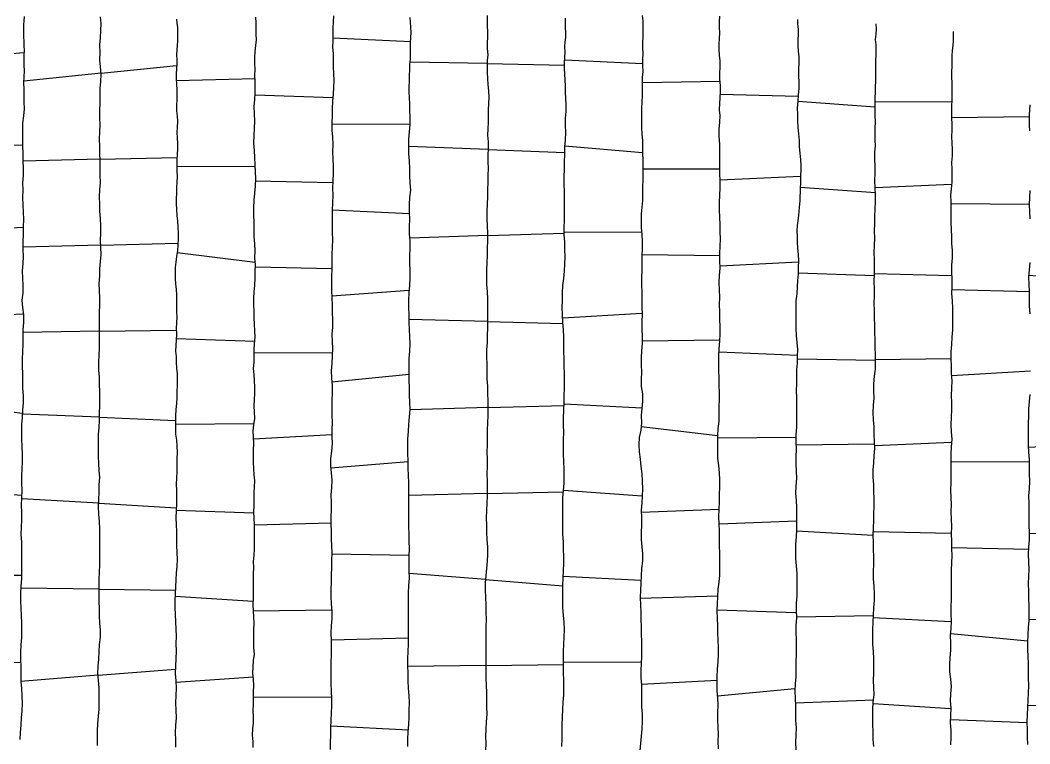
# Model space of a CAD drawing. Extents: x 703186 to 703989, y 1560402 to 1561368.
# Drawn here: x 703384 to 703442.6, y 1560888.9 to 1560930.9 of the extents above; entities that cross this region are included whole.
import ezdxf

# ---------------------------------------------------------------- set-up
doc = ezdxf.new("R2010")
doc.units = 0
doc.layers.add('10124_2002_REAL', color=30, linetype='Continuous')
doc.layers.add('AGROCAD PLL', color=7, linetype='Continuous')

msp = doc.modelspace()

# ---------------------------------------------------------------- linework, layer by layer
at = {"layer": '10124_2002_REAL'}
for points in [[(703384.2127, 1560931.1573), (703384.2019, 1560930.908), (703384.1923, 1560930.676), (703384.1822, 1560930.4442), (703384.1818, 1560930.2031), (703384.1889, 1560929.9596), (703384.2023, 1560929.718), (703384.2073, 1560929.4592), (703384.213, 1560929.1871), (703384.197, 1560928.9075), (703384.1946, 1560928.6201), (703384.2038, 1560928.3219), (703384.2172, 1560927.993), (703384.2069, 1560927.6559), (703384.192, 1560927.3066), (703384.2096, 1560926.9381), (703384.2024, 1560926.5728), (703384.199, 1560926.1863), (703384.2216, 1560925.7834), (703384.1779, 1560925.3751), (703384.1345, 1560924.95), (703384.1311, 1560924.511), (703384.1266, 1560924.0762), (703384.1329, 1560923.6362), (703384.1487, 1560923.2062), (703384.154, 1560922.7792), (703384.1558, 1560922.3344), (703384.155, 1560921.9105), (703384.1324, 1560921.4899), (703384.14, 1560921.0618), (703384.1349, 1560920.6405), (703384.1406, 1560920.2162), (703384.1595, 1560919.7899), (703384.1745, 1560919.3584), (703384.1733, 1560918.936), (703384.1676, 1560918.5098), (703384.1405, 1560918.0739), (703384.1541, 1560917.6492), (703384.1711, 1560917.2239), (703384.1534, 1560916.8014), (703384.1073, 1560916.3742), (703384.1202, 1560915.9494), (703384.138, 1560915.5359), (703384.1359, 1560915.0989), (703384.0928, 1560914.6748), (703384.1251, 1560914.2529), (703384.175, 1560913.8192), (703384.1805, 1560913.3785), (703384.1377, 1560912.9593), (703384.1452, 1560912.527), (703384.1515, 1560912.1008), (703384.1332, 1560911.6719), (703384.0972, 1560911.2565), (703384.1108, 1560910.8326), (703384.1303, 1560910.4105), (703384.1257, 1560909.9828), (703384.1223, 1560909.5587), (703384.1588, 1560909.1343), (703384.163, 1560908.7115), (703384.1315, 1560908.281), (703384.1056, 1560907.8634), (703384.0762, 1560907.4474), (703384.068, 1560907.0188), (703384.0707, 1560906.596), (703384.0838, 1560906.1718), (703384.107, 1560905.742), (703384.1054, 1560905.3062), (703384.0826, 1560904.8849), (703384.0727, 1560904.4738), (703384.0766, 1560904.0646), (703384.0789, 1560903.6321), (703384.0685, 1560903.201), (703384.056, 1560902.7783), (703384.0631, 1560902.3551), (703384.0614, 1560901.9209), (703384.0473, 1560901.4912), (703384.0291, 1560901.0708), (703384.0588, 1560900.6317), (703384.0577, 1560900.2081), (703384.0583, 1560899.7842), (703384.0696, 1560899.3588), (703384.0767, 1560898.9354), (703384.0641, 1560898.5088), (703384.0309, 1560898.0735), (703384.0139, 1560897.641), (703384.0178, 1560897.2193), (703384.0373, 1560896.7858), (703384.0386, 1560896.3584), (703384.0582, 1560895.9378), (703384.0703, 1560895.5156), (703384.0682, 1560895.0811), (703384.0299, 1560894.6519), (703384.0099, 1560894.2256), (703384.0066, 1560893.8014), (703384.0335, 1560893.3876), (703384.035, 1560892.9734), (703384.033, 1560892.5361), (703384.0651, 1560892.114), (703384.0812, 1560891.6937), (703384.1002, 1560891.2582), (703384.0799, 1560890.8264), (703384.0506, 1560890.4158), (703384.0313, 1560889.9918), (703383.9967, 1560889.5755), (703383.9684, 1560889.1565)], [(703388.4808, 1560888.8169), (703388.4866, 1560889.2342), (703388.4898, 1560889.6445), (703388.5067, 1560890.0856), (703388.5301, 1560890.5104), (703388.5779, 1560890.9256), (703388.5723, 1560891.3413), (703388.5681, 1560891.7561), (703388.5686, 1560892.1592), (703388.5374, 1560892.5823), (703388.5039, 1560893.0015), (703388.5207, 1560893.4183), (703388.5525, 1560893.8285), (703388.5748, 1560894.2587), (703388.6046, 1560894.6816), (703388.6467, 1560895.0986), (703388.657, 1560895.5028), (703388.616, 1560895.9208), (703388.5976, 1560896.3504), (703388.5923, 1560896.7678), (703388.5813, 1560897.1827), (703388.5677, 1560897.6122), (703388.5733, 1560898.0353), (703388.5762, 1560898.452), (703388.59, 1560898.8829), (703388.6157, 1560899.3038), (703388.6101, 1560899.715), (703388.6117, 1560900.1362), (703388.6207, 1560900.5593), (703388.6127, 1560900.9812), (703388.6199, 1560901.4064), (703388.5945, 1560901.8322), (703388.5627, 1560902.2502), (703388.5408, 1560902.6805), (703388.5651, 1560903.1032), (703388.5768, 1560903.5347), (703388.5747, 1560903.9467), (703388.6076, 1560904.3692), (703388.5863, 1560904.7774), (703388.5556, 1560905.1922), (703388.5371, 1560905.6159), (703388.5302, 1560906.0379), (703388.5415, 1560906.452), (703388.544, 1560906.87), (703388.5702, 1560907.2753), (703388.5872, 1560907.7001), (703388.6041, 1560908.1121), (703388.6247, 1560908.5319), (703388.6169, 1560908.9506), (703388.6125, 1560909.3686), (703388.6052, 1560909.7859), (703388.5895, 1560910.2019), (703388.5644, 1560910.6211), (703388.5601, 1560911.0579), (703388.5865, 1560911.4743), (703388.6004, 1560911.8905), (703388.5999, 1560912.3093), (703388.6007, 1560912.723), (703388.5945, 1560913.1336), (703388.5868, 1560913.5594), (703388.6043, 1560913.9825), (703388.6216, 1560914.396), (703388.6201, 1560914.8132), (703388.5907, 1560915.2354), (703388.5771, 1560915.6476), (703388.615, 1560916.0827), (703388.6242, 1560916.5042), (703388.6479, 1560916.9194), (703388.6876, 1560917.3338), (703388.6741, 1560917.7431), (703388.6636, 1560918.1528), (703388.6716, 1560918.5847), (703388.6792, 1560918.9995), (703388.6582, 1560919.427), (703388.6172, 1560919.8411), (703388.6069, 1560920.2605), (703388.5939, 1560920.6819), (703388.6109, 1560921.0997), (703388.6471, 1560921.5105), (703388.6329, 1560921.9418), (703388.6275, 1560922.3632), (703388.6323, 1560922.7868), (703388.6226, 1560923.2053), (703388.6082, 1560923.6125), (703388.5982, 1560924.0333), (703388.6142, 1560924.4647), (703388.6425, 1560924.8606), (703388.6191, 1560925.2809), (703388.608, 1560925.7102), (703388.6405, 1560926.1237), (703388.6289, 1560926.5388), (703388.6438, 1560926.9685), (703388.6699, 1560927.3883), (703388.7027, 1560927.7988), (703388.6594, 1560928.2222), (703388.6134, 1560928.6427), (703388.6274, 1560929.0765), (703388.6251, 1560929.5009), (703388.6524, 1560929.9187), (703388.6717, 1560930.3353), (703388.6911, 1560930.7468), (703388.6563, 1560931.1413)], [(703393.0611, 1560930.9968), (703393.0788, 1560930.7606), (703393.1195, 1560930.5139), (703393.1349, 1560930.2491), (703393.1322, 1560929.9924), (703393.1307, 1560929.7355), (703393.1074, 1560929.4789), (703393.0873, 1560929.2107), (703393.0747, 1560928.9342), (703393.0806, 1560928.6655), (703393.0806, 1560928.3976), (703393.0591, 1560928.1147), (703393.0559, 1560927.829), (703393.0522, 1560927.5283), (703393.0596, 1560927.2194), (703393.0824, 1560926.9147), (703393.0961, 1560926.6217), (703393.0807, 1560926.3093), (703393.0697, 1560925.9996), (703393.0744, 1560925.684), (703393.1037, 1560925.3677), (703393.1233, 1560925.0522), (703393.1055, 1560924.73), (703393.0861, 1560924.4182), (703393.1031, 1560924.1029), (703393.126, 1560923.7824), (703393.1197, 1560923.4622), (703393.0994, 1560923.1465), (703393.0922, 1560922.8304), (703393.0842, 1560922.5132), (703393.086, 1560922.1887), (703393.098, 1560921.8631), (703393.0898, 1560921.5414), (703393.0699, 1560921.2208), (703393.0632, 1560920.8993), (703393.0569, 1560920.5796), (703393.0544, 1560920.2717), (703393.0611, 1560919.9423), (703393.0821, 1560919.603), (703393.1204, 1560919.267), (703393.1357, 1560918.9276), (703393.1597, 1560918.5786), (703393.1599, 1560918.238), (703393.1419, 1560917.8916), (703393.1167, 1560917.5474), (703393.0747, 1560917.21), (703393.0219, 1560916.885), (703392.9989, 1560916.57), (703392.9965, 1560916.2564), (703392.9994, 1560915.9456), (703393.0054, 1560915.6293), (703393.0409, 1560915.3049), (703393.0655, 1560914.9787), (703393.0649, 1560914.6463), (703393.0725, 1560914.3184), (703393.0683, 1560914.0013), (703393.0794, 1560913.6869), (703393.0619, 1560913.3623), (703393.0532, 1560913.0395), (703393.0605, 1560912.7127), (703393.0489, 1560912.3807), (703393.0252, 1560912.0523), (703393.0171, 1560911.7236), (703393.0385, 1560911.3998), (703393.053, 1560911.0712), (703393.069, 1560910.7375), (703393.0987, 1560910.4054), (703393.1001, 1560910.0634), (703393.1012, 1560909.7211), (703393.0945, 1560909.3765), (703393.09, 1560909.0196), (703393.0649, 1560908.6752), (703393.0289, 1560908.3228), (703393.0002, 1560907.9671), (703393.0044, 1560907.6089), (703393.0078, 1560907.2527), (703393.0158, 1560906.9003), (703393.0637, 1560906.5455), (703393.0912, 1560906.1932), (703393.1039, 1560905.8298), (703393.0945, 1560905.4658), (703393.0931, 1560905.1008), (703393.0906, 1560904.7243), (703393.0579, 1560904.347), (703393.0502, 1560903.9849), (703393.0662, 1560903.6188), (703393.0664, 1560903.2368), (703393.0612, 1560902.845), (703393.0475, 1560902.4344), (703393.0309, 1560902.0392), (703393.0559, 1560901.6345), (703393.0686, 1560901.2397), (703393.0588, 1560900.8356), (703393.0667, 1560900.4377), (703393.0956, 1560900.0277), (703393.0995, 1560899.6211), (703393.0834, 1560899.2194), (703393.0473, 1560898.8282), (703393.0289, 1560898.433), (703393.0015, 1560898.0286), (703392.9978, 1560897.6248), (703392.9721, 1560897.2208), (703392.9631, 1560896.8195), (703392.9941, 1560896.4134), (703393.0056, 1560895.9989), (703393.0212, 1560895.5784), (703393.044, 1560895.1696), (703393.0309, 1560894.7288), (703393.0389, 1560894.2873), (703393.032, 1560893.8615), (703393.0126, 1560893.4275), (703392.9975, 1560892.9997), (703393.0272, 1560892.5751), (703393.0574, 1560892.1452), (703393.0302, 1560891.7077), (703393.0152, 1560891.2818), (703393.0358, 1560890.8571), (703393.0402, 1560890.4217), (703393.0133, 1560889.9989), (703392.9984, 1560889.5745), (703393.0134, 1560889.1354), (703393.0006, 1560888.7112)], [(703397.5141, 1560888.695), (703397.5134, 1560889.0512), (703397.4894, 1560889.4054), (703397.5026, 1560889.7721), (703397.5299, 1560890.1342), (703397.5414, 1560890.4851), (703397.5282, 1560890.8496), (703397.5309, 1560891.2024), (703397.533, 1560891.5636), (703397.5358, 1560891.9232), (703397.559, 1560892.2883), (703397.547, 1560892.6558), (703397.5061, 1560893.0183), (703397.526, 1560893.3839), (703397.546, 1560893.7505), (703397.5871, 1560894.1167), (703397.5666, 1560894.4758), (703397.5598, 1560894.8269), (703397.5503, 1560895.1863), (703397.56, 1560895.5509), (703397.568, 1560895.9101), (703397.5537, 1560896.2736), (703397.5312, 1560896.6335), (703397.5262, 1560896.9959), (703397.5294, 1560897.3593), (703397.5296, 1560897.7257), (703397.5342, 1560898.0784), (703397.5405, 1560898.4281), (703397.5314, 1560898.7834), (703397.552, 1560899.1448), (703397.5462, 1560899.5028), (703397.5851, 1560899.8622), (703397.605, 1560900.2154), (703397.5945, 1560900.5774), (703397.5973, 1560900.946), (703397.6045, 1560901.2984), (703397.5952, 1560901.6547), (703397.5742, 1560902.0162), (703397.5653, 1560902.3813), (703397.5683, 1560902.7463), (703397.5706, 1560903.0996), (703397.5794, 1560903.4648), (703397.6029, 1560903.8365), (703397.6072, 1560904.1898), (703397.574, 1560904.5306), (703397.5536, 1560904.8905), (703397.5441, 1560905.2599), (703397.5415, 1560905.6208), (703397.5396, 1560905.993), (703397.5549, 1560906.3506), (703397.5344, 1560906.7167), (703397.5225, 1560907.0806), (703397.5571, 1560907.4396), (703397.6065, 1560907.8044), (703397.5956, 1560908.1656), (703397.585, 1560908.5356), (703397.5965, 1560908.9046), (703397.6248, 1560909.2642), (703397.6066, 1560909.6247), (703397.5972, 1560909.9932), (703397.5693, 1560910.3519), (703397.5406, 1560910.7121), (703397.5707, 1560911.0748), (703397.5797, 1560911.4307), (703397.578, 1560911.8008), (703397.6042, 1560912.1676), (703397.6282, 1560912.5306), (703397.612, 1560912.901), (703397.5967, 1560913.2765), (703397.5763, 1560913.6482), (703397.5791, 1560914.0194), (703397.5585, 1560914.4067), (703397.5571, 1560914.7874), (703397.5829, 1560915.1647), (703397.6222, 1560915.5502), (703397.6433, 1560915.9428), (703397.6429, 1560916.3273), (703397.6514, 1560916.7332), (703397.6246, 1560917.1379), (703397.6336, 1560917.5363), (703397.6097, 1560917.9538), (703397.5762, 1560918.3694), (703397.5727, 1560918.7876), (703397.5718, 1560919.2025), (703397.5603, 1560919.6147), (703397.5666, 1560920.0427), (703397.5848, 1560920.4768), (703397.6169, 1560920.8887), (703397.6555, 1560921.3062), (703397.6641, 1560921.7162), (703397.6604, 1560922.1261), (703397.6332, 1560922.5463), (703397.6144, 1560922.9727), (703397.5977, 1560923.3727), (703397.5531, 1560923.8036), (703397.5735, 1560924.2416), (703397.6, 1560924.6639), (703397.6215, 1560925.0827), (703397.6049, 1560925.5064), (703397.5783, 1560925.9238), (703397.6238, 1560926.3261), (703397.636, 1560926.7179), (703397.6371, 1560927.0715), (703397.6298, 1560927.403), (703397.6237, 1560927.7377), (703397.6254, 1560928.074), (703397.6071, 1560928.4232), (703397.615, 1560928.7718), (703397.6345, 1560929.1257), (703397.6711, 1560929.4635), (703397.7086, 1560929.7941), (703397.687, 1560930.1249), (703397.6875, 1560930.4551), (703397.6851, 1560930.7952), (703397.6792, 1560931.1244)], [(703402.1835, 1560931.196), (703402.161, 1560930.8496), (703402.1518, 1560930.4952), (703402.1514, 1560930.1233), (703402.1351, 1560929.7568), (703402.1241, 1560929.3824), (703402.1569, 1560929.006), (703402.1663, 1560928.6199), (703402.1669, 1560928.2247), (703402.1825, 1560927.8356), (703402.1976, 1560927.4413), (703402.1927, 1560927.0536), (703402.173, 1560926.6489), (703402.1243, 1560926.2327), (703402.1088, 1560925.8082), (703402.1038, 1560925.387), (703402.0888, 1560924.9727), (703402.0877, 1560924.5494), (703402.1307, 1560924.1425), (703402.1381, 1560923.7182), (703402.1348, 1560923.2877), (703402.1515, 1560922.8681), (703402.167, 1560922.4537), (703402.1566, 1560922.0164), (703402.1368, 1560921.602), (703402.1286, 1560921.1791), (703402.1414, 1560920.7617), (703402.1204, 1560920.329), (703402.1012, 1560919.8972), (703402.0987, 1560919.4753), (703402.1045, 1560919.0441), (703402.1123, 1560918.6104), (703402.1231, 1560918.1862), (703402.1127, 1560917.7519), (703402.0905, 1560917.3317), (703402.0781, 1560916.9028), (703402.0781, 1560916.4968), (703402.0736, 1560916.0715), (703402.0594, 1560915.6449), (703402.0584, 1560915.2362), (703402.09, 1560914.8045), (703402.1065, 1560914.3782), (703402.1129, 1560913.9528), (703402.1223, 1560913.5307), (703402.1269, 1560913.108), (703402.0952, 1560912.6951), (703402.1018, 1560912.282), (703402.1158, 1560911.8614), (703402.1103, 1560911.4361), (703402.0894, 1560910.9971), (703402.048, 1560910.5649), (703402.0622, 1560910.1456), (703402.104, 1560909.7226), (703402.1118, 1560909.3004), (703402.0908, 1560908.8695), (703402.0847, 1560908.4381), (703402.0903, 1560908.0076), (703402.0983, 1560907.5811), (703402.0877, 1560907.1745), (703402.092, 1560906.7572), (703402.1023, 1560906.3436), (703402.0664, 1560905.9145), (703402.0173, 1560905.4834), (703402.0178, 1560905.0569), (703402.0526, 1560904.6414), (703402.0881, 1560904.2208), (703402.0631, 1560903.8015), (703402.0377, 1560903.3688), (703402.0514, 1560902.9474), (703402.0472, 1560902.5162), (703402.022, 1560902.0876), (703402.0239, 1560901.6775), (703402.0439, 1560901.2573), (703402.0514, 1560900.8228), (703402.0632, 1560900.4022), (703402.0826, 1560899.9867), (703402.0763, 1560899.5626), (703402.0581, 1560899.1371), (703402.0511, 1560898.7177), (703402.0459, 1560898.2939), (703402.0354, 1560897.8779), (703402.0302, 1560897.459), (703402.0531, 1560897.0427), (703402.0781, 1560896.6144), (703402.0774, 1560896.1863), (703402.0499, 1560895.757), (703402.0348, 1560895.3394), (703402.0459, 1560894.9223), (703402.0489, 1560894.4938), (703402.0447, 1560894.0804), (703402.0283, 1560893.6556), (703402.0305, 1560893.2293), (703402.0324, 1560892.802), (703402.0289, 1560892.3882), (703402.0478, 1560891.968), (703402.0642, 1560891.5293), (703402.0649, 1560891.1104), (703402.0395, 1560890.6918), (703402.0362, 1560890.2639), (703402.015, 1560889.8512), (703402.0056, 1560889.434), (703401.9804, 1560888.9956), (703401.9968, 1560888.5791)], [(703406.5024, 1560888.7598), (703406.5043, 1560889.184), (703406.5214, 1560889.6041), (703406.555, 1560890.029), (703406.5762, 1560890.4539), (703406.5838, 1560890.8645), (703406.5901, 1560891.295), (703406.5764, 1560891.725), (703406.5434, 1560892.1441), (703406.5145, 1560892.577), (703406.5124, 1560893.0056), (703406.4967, 1560893.4346), (703406.5084, 1560893.8483), (703406.5163, 1560894.2741), (703406.5298, 1560894.6993), (703406.5299, 1560895.1363), (703406.5374, 1560895.5524), (703406.5305, 1560895.9782), (703406.5333, 1560896.3998), (703406.5343, 1560896.8261), (703406.543, 1560897.257), (703406.5454, 1560897.6818), (703406.5645, 1560898.1045), (703406.5914, 1560898.5356), (703406.5768, 1560898.963), (703406.5817, 1560899.389), (703406.5771, 1560899.819), (703406.5902, 1560900.2433), (703406.5837, 1560900.6744), (703406.5744, 1560901.0936), (703406.5635, 1560901.5183), (703406.5617, 1560901.9479), (703406.5621, 1560902.3768), (703406.5553, 1560902.7996), (703406.5482, 1560903.2194), (703406.556, 1560903.6552), (703406.559, 1560904.0721), (703406.5433, 1560904.4986), (703406.5265, 1560904.9227), (703406.5207, 1560905.3465), (703406.493, 1560905.7708), (703406.4909, 1560906.199), (703406.5069, 1560906.6277), (703406.5286, 1560907.0438), (703406.5608, 1560907.4682), (703406.6022, 1560907.8967), (703406.6374, 1560908.3247), (703406.6199, 1560908.7452), (703406.5997, 1560909.1694), (703406.5886, 1560909.5966), (703406.5768, 1560910.0105), (703406.5705, 1560910.4414), (703406.5732, 1560910.8602), (703406.5814, 1560911.2884), (703406.6131, 1560911.7151), (703406.6268, 1560912.1349), (703406.6231, 1560912.5537), (703406.6006, 1560912.9689), (703406.5809, 1560913.403), (703406.5734, 1560913.8296), (703406.5559, 1560914.2478), (703406.5528, 1560914.6795), (703406.5727, 1560915.1112), (703406.6122, 1560915.538), (703406.6433, 1560915.9741), (703406.6286, 1560916.3986), (703406.6062, 1560916.8384), (703406.6162, 1560917.2561), (703406.6429, 1560917.6796), (703406.6325, 1560918.1005), (703406.5985, 1560918.5339), (703406.5874, 1560918.9646), (703406.6115, 1560919.3895), (703406.5994, 1560919.8048), (703406.5956, 1560920.2355), (703406.6141, 1560920.6482), (703406.678, 1560921.0743), (703406.6427, 1560921.4898), (703406.6244, 1560921.9066), (703406.6188, 1560922.3288), (703406.5959, 1560922.7558), (703406.5666, 1560923.1731), (703406.557, 1560923.603), (703406.5601, 1560924.0307), (703406.5914, 1560924.4504), (703406.6362, 1560924.879), (703406.64, 1560925.2922), (703406.6093, 1560925.6996), (703406.6211, 1560926.0848), (703406.592, 1560926.4343), (703406.5846, 1560926.7738), (703406.5798, 1560927.0911), (703406.5933, 1560927.4056), (703406.602, 1560927.7371), (703406.6139, 1560928.0602), (703406.6191, 1560928.3729), (703406.6516, 1560928.6838), (703406.6588, 1560928.9974), (703406.6557, 1560929.3038), (703406.6627, 1560929.6173), (703406.6764, 1560929.9254), (703406.6847, 1560930.2325), (703406.6685, 1560930.5294), (703406.6555, 1560930.8181), (703406.626, 1560931.1013)], [(703411.1099, 1560931.2151), (703411.1052, 1560930.8975), (703411.1109, 1560930.6017), (703411.1259, 1560930.2833), (703411.1172, 1560929.9495), (703411.1092, 1560929.6259), (703411.1094, 1560929.2873), (703411.1394, 1560928.9368), (703411.1127, 1560928.5946), (703411.1059, 1560928.2574), (703411.1041, 1560927.91), (703411.1225, 1560927.5553), (703411.153, 1560927.1995), (703411.1894, 1560926.8275), (703411.1992, 1560926.473), (703411.1911, 1560926.1099), (703411.1692, 1560925.7416), (703411.1661, 1560925.3863), (703411.1592, 1560925.0125), (703411.1451, 1560924.6347), (703411.134, 1560924.2589), (703411.1596, 1560923.8749), (703411.1626, 1560923.4916), (703411.1476, 1560923.1047), (703411.1452, 1560922.7137), (703411.1581, 1560922.329), (703411.1427, 1560921.9301), (703411.1366, 1560921.5219), (703411.1328, 1560921.1145), (703411.1308, 1560920.6929), (703411.1147, 1560920.2626), (703411.0894, 1560919.8431), (703411.0956, 1560919.41), (703411.1102, 1560918.9876), (703411.1177, 1560918.5596), (703411.1317, 1560918.1255), (703411.1149, 1560917.6992), (703411.1063, 1560917.2766), (703411.087, 1560916.8543), (703411.0649, 1560916.4306), (703411.069, 1560916.0121), (703411.0612, 1560915.595), (703411.1011, 1560915.1692), (703411.1262, 1560914.7488), (703411.1317, 1560914.3309), (703411.1314, 1560913.9005), (703411.1308, 1560913.4784), (703411.1204, 1560913.0588), (703411.0964, 1560912.6465), (703411.0969, 1560912.226), (703411.0667, 1560911.7937), (703411.069, 1560911.3795), (703411.082, 1560910.9572), (703411.0827, 1560910.5252), (703411.0894, 1560910.1043), (703411.1306, 1560909.6835), (703411.1346, 1560909.259), (703411.1402, 1560908.8316), (703411.1519, 1560908.4015), (703411.1433, 1560907.981), (703411.1227, 1560907.5529), (703411.105, 1560907.1345), (703411.1155, 1560906.7095), (703411.106, 1560906.2825), (703411.0904, 1560905.85), (703411.0996, 1560905.4344), (703411.1095, 1560905.0088), (703411.0938, 1560904.5886), (703411.0989, 1560904.1687), (703411.0966, 1560903.7493), (703411.1069, 1560903.3157), (703411.092, 1560902.8819), (703411.0605, 1560902.4544), (703411.0504, 1560902.0426), (703411.0606, 1560901.6126), (703411.0661, 1560901.194), (703411.0942, 1560900.7764), (703411.1267, 1560900.3455), (703411.1288, 1560899.919), (703411.102, 1560899.5117), (703411.0761, 1560899.0934), (703411.0215, 1560898.6706), (703410.9889, 1560898.2581), (703410.9961, 1560897.8393), (703411.0113, 1560897.413), (703411.019, 1560896.9888), (703411.0259, 1560896.5549), (703411.0441, 1560896.1333), (703411.0371, 1560895.702), (703411.0295, 1560895.2678), (703411.038, 1560894.8411), (703411.0267, 1560894.4223), (703411.0319, 1560893.9982), (703411.0245, 1560893.5751), (703411.0299, 1560893.1516), (703411.0321, 1560892.731), (703411.0573, 1560892.3018), (703411.0733, 1560891.8867), (703411.0643, 1560891.4623), (703411.072, 1560891.0445), (703411.0777, 1560890.6237), (703411.0518, 1560890.1939), (703411.0278, 1560889.7645), (703411.015, 1560889.346), (703411.0253, 1560888.9227), (703411.0158, 1560888.4954)], [(703415.446, 1560888.7512), (703415.4571, 1560889.1824), (703415.4637, 1560889.6145), (703415.4634, 1560890.0413), (703415.4834, 1560890.4749), (703415.503, 1560890.9024), (703415.5268, 1560891.3336), (703415.5506, 1560891.7646), (703415.5642, 1560892.1808), (703415.549, 1560892.6097), (703415.5298, 1560893.0309), (703415.5388, 1560893.4441), (703415.5371, 1560893.8659), (703415.5326, 1560894.2776), (703415.5653, 1560894.7071), (703415.5817, 1560895.1202), (703415.5901, 1560895.5483), (703415.5739, 1560895.9698), (703415.5431, 1560896.3886), (703415.5033, 1560896.8176), (703415.5052, 1560897.2461), (703415.5062, 1560897.6801), (703415.5074, 1560898.106), (703415.5215, 1560898.5362), (703415.5445, 1560898.9623), (703415.5564, 1560899.3777), (703415.5508, 1560899.7942), (703415.5413, 1560900.223), (703415.5409, 1560900.6479), (703415.5076, 1560901.0835), (703415.492, 1560901.5002), (703415.4932, 1560901.9295), (703415.5021, 1560902.3575), (703415.5081, 1560902.7732), (703415.5041, 1560903.2041), (703415.5399, 1560903.6288), (703415.5705, 1560904.0453), (703415.5748, 1560904.4612), (703415.5732, 1560904.8822), (703415.564, 1560905.3063), (703415.5357, 1560905.7269), (703415.5319, 1560906.1572), (703415.5443, 1560906.587), (703415.5498, 1560907.002), (703415.5437, 1560907.425), (703415.5381, 1560907.8509), (703415.5567, 1560908.286), (703415.5784, 1560908.7174), (703415.5849, 1560909.1319), (703415.5895, 1560909.5651), (703415.5969, 1560909.9879), (703415.5874, 1560910.4146), (703415.5815, 1560910.8441), (703415.5727, 1560911.2708), (703415.5641, 1560911.6994), (703415.5529, 1560912.1229), (703415.5559, 1560912.5436), (703415.5426, 1560912.9621), (703415.507, 1560913.3878), (703415.4818, 1560913.8167), (703415.4678, 1560914.2463), (703415.4729, 1560914.6682), (703415.4775, 1560915.1004), (703415.5007, 1560915.5208), (703415.557, 1560915.9358), (703415.5896, 1560916.3621), (703415.6132, 1560916.779), (703415.6268, 1560917.1956), (703415.6246, 1560917.6199), (703415.609, 1560918.0459), (703415.5764, 1560918.4667), (703415.5754, 1560918.895), (703415.5964, 1560919.3153), (703415.6009, 1560919.7344), (703415.5932, 1560920.1543), (703415.5893, 1560920.5599), (703415.5913, 1560920.987), (703415.5812, 1560921.4246), (703415.5699, 1560921.8406), (703415.5949, 1560922.2787), (703415.604, 1560922.7049), (703415.6069, 1560923.1321), (703415.6149, 1560923.5747), (703415.6504, 1560923.9917), (703415.668, 1560924.4229), (703415.6575, 1560924.8458), (703415.6569, 1560925.251), (703415.6905, 1560925.6448), (703415.6897, 1560926.0239), (703415.6677, 1560926.3966), (703415.6525, 1560926.7544), (703415.6508, 1560927.1047), (703415.6389, 1560927.4726), (703415.6157, 1560927.8119), (703415.605, 1560928.1424), (703415.6044, 1560928.4743), (703415.6187, 1560928.7847), (703415.6359, 1560929.0913), (703415.6211, 1560929.3918), (703415.6438, 1560929.669), (703415.679, 1560929.9402), (703415.6722, 1560930.2189), (703415.6524, 1560930.5069), (703415.649, 1560930.7806), (703415.6479, 1560931.0502)], [(703420.1109, 1560931.2133), (703420.1368, 1560930.9016), (703420.1354, 1560930.5883), (703420.1489, 1560930.2683), (703420.1396, 1560929.9522), (703420.1337, 1560929.6589), (703420.1337, 1560929.3389), (703420.1414, 1560928.9988), (703420.1333, 1560928.658), (703420.1331, 1560928.3044), (703420.1361, 1560927.9592), (703420.1, 1560927.616), (703420.1073, 1560927.2668), (703420.109, 1560926.9037), (703420.0999, 1560926.5467), (703420.0958, 1560926.1882), (703420.0762, 1560925.8117), (703420.0769, 1560925.45), (703420.0675, 1560925.0847), (703420.0732, 1560924.7081), (703420.0963, 1560924.3269), (703420.1239, 1560923.9468), (703420.1208, 1560923.5643), (703420.1281, 1560923.1918), (703420.1382, 1560922.8198), (703420.1384, 1560922.4223), (703420.1379, 1560922.0268), (703420.1416, 1560921.6406), (703420.1314, 1560921.2549), (703420.1204, 1560920.8706), (703420.1226, 1560920.4656), (703420.0896, 1560920.0755), (703420.0431, 1560919.689), (703420.0432, 1560919.2924), (703420.0563, 1560918.8934), (703420.0947, 1560918.4948), (703420.1113, 1560918.0969), (703420.0967, 1560917.6826), (703420.0919, 1560917.2616), (703420.081, 1560916.8434), (703420.0799, 1560916.4026), (703420.0613, 1560915.9901), (703420.0676, 1560915.5725), (703420.0786, 1560915.143), (703420.0775, 1560914.711), (703420.0809, 1560914.2802), (703420.0974, 1560913.8558), (703420.0824, 1560913.4329), (703420.0827, 1560913.0022), (703420.1051, 1560912.5903), (703420.1093, 1560912.1675), (703420.0769, 1560911.7334), (703420.0436, 1560911.3237), (703420.0525, 1560910.9145), (703420.0587, 1560910.495), (703420.0455, 1560910.0875), (703420.0568, 1560909.6724), (703420.1219, 1560909.2454), (703420.1319, 1560908.8196), (703420.0797, 1560908.395), (703420.0532, 1560907.9818), (703420.0746, 1560907.559), (703420.0239, 1560907.1311), (703419.934, 1560906.7033), (703419.9213, 1560906.2938), (703419.9401, 1560905.8778), (703419.9966, 1560905.4469), (703420.0358, 1560905.0141), (703420.0922, 1560904.5847), (703420.1153, 1560904.16), (703420.133, 1560903.7294), (703420.1099, 1560903.3038), (703420.0806, 1560902.9015), (703420.0479, 1560902.4742), (703420.0635, 1560902.0515), (703420.0617, 1560901.6235), (703420.0486, 1560901.1903), (703420.0494, 1560900.7685), (703420.0774, 1560900.3602), (703420.1258, 1560899.9391), (703420.1194, 1560899.5164), (703420.0714, 1560899.0971), (703420.0469, 1560898.6755), (703420.0202, 1560898.2475), (703420.0014, 1560897.829), (703419.9964, 1560897.4025), (703420.0082, 1560896.9831), (703420.021, 1560896.5603), (703420.0257, 1560896.1349), (703420.0512, 1560895.7019), (703420.0443, 1560895.2772), (703420.065, 1560894.8445), (703420.072, 1560894.4222), (703420.0678, 1560894.004), (703420.0396, 1560893.5818), (703420.0291, 1560893.1649), (703420.0355, 1560892.7373), (703420.0583, 1560892.3187), (703420.0674, 1560891.8954), (703420.0594, 1560891.477), (703420.0682, 1560891.0517), (703420.1099, 1560890.6283), (703420.1105, 1560890.2026), (703420.0819, 1560889.782), (703420.051, 1560889.3641), (703420.0096, 1560888.9479), (703419.9783, 1560888.5285)], [(703424.5356, 1560888.6099), (703424.5229, 1560889.0395), (703424.5318, 1560889.4645), (703424.5239, 1560889.8802), (703424.5029, 1560890.3048), (703424.5049, 1560890.7384), (703424.5185, 1560891.1459), (703424.5024, 1560891.5599), (703424.4604, 1560891.9941), (703424.4539, 1560892.4084), (703424.4673, 1560892.8297), (703424.4884, 1560893.2538), (703424.5183, 1560893.6717), (703424.5433, 1560894.087), (703424.545, 1560894.5129), (703424.5282, 1560894.9309), (703424.5082, 1560895.362), (703424.4947, 1560895.7703), (703424.4829, 1560896.2016), (703424.4674, 1560896.6252), (703424.4814, 1560897.0474), (703424.4921, 1560897.4704), (703424.5252, 1560897.8913), (703424.5749, 1560898.2917), (703424.609, 1560898.7098), (703424.6246, 1560899.1238), (703424.6121, 1560899.544), (703424.6076, 1560899.9832), (703424.6016, 1560900.4175), (703424.5985, 1560900.8432), (703424.5869, 1560901.263), (703424.5704, 1560901.6863), (703424.5591, 1560902.1102), (703424.5707, 1560902.5366), (703424.59, 1560902.9645), (703424.5915, 1560903.3909), (703424.6064, 1560903.823), (703424.6206, 1560904.2425), (703424.5885, 1560904.6585), (703424.5536, 1560905.0799), (703424.5089, 1560905.5056), (703424.5043, 1560905.9363), (703424.5085, 1560906.3608), (703424.5045, 1560906.7893), (703424.5221, 1560907.2249), (703424.5704, 1560907.6362), (703424.5825, 1560908.062), (703424.5822, 1560908.489), (703424.597, 1560908.9097), (703424.5969, 1560909.3161), (703424.5856, 1560909.7446), (703424.5716, 1560910.1713), (703424.5535, 1560910.5901), (703424.5665, 1560911.0126), (703424.5614, 1560911.4363), (703424.5786, 1560911.8573), (703424.6182, 1560912.2906), (703424.6282, 1560912.7189), (703424.6256, 1560913.1341), (703424.6222, 1560913.5651), (703424.6096, 1560913.9964), (703424.6038, 1560914.4272), (703424.6063, 1560914.8556), (703424.6023, 1560915.2821), (703424.5711, 1560915.6958), (703424.5974, 1560916.1184), (703424.6326, 1560916.5274), (703424.6103, 1560916.9567), (703424.6228, 1560917.3944), (703424.6432, 1560917.8109), (703424.6489, 1560918.2338), (703424.64, 1560918.644), (703424.6273, 1560919.0597), (703424.6095, 1560919.492), (703424.5945, 1560919.9128), (703424.6028, 1560920.3407), (703424.6101, 1560920.783), (703424.6379, 1560921.1907), (703424.6379, 1560921.5996), (703424.6184, 1560922.0267), (703424.614, 1560922.4637), (703424.6204, 1560922.889), (703424.6156, 1560923.3035), (703424.6101, 1560923.7485), (703424.5789, 1560924.1811), (703424.579, 1560924.6011), (703424.6238, 1560925.0078), (703424.6387, 1560925.4042), (703424.593, 1560925.7335), (703424.6153, 1560926.1003), (703424.6376, 1560926.4396), (703424.647, 1560926.7916), (703424.6542, 1560927.1553), (703424.6225, 1560927.5066), (703424.6185, 1560927.8608), (703424.6346, 1560928.2148), (703424.6342, 1560928.5705), (703424.5935, 1560928.9065), (703424.5748, 1560929.2464), (703424.5703, 1560929.566), (703424.5959, 1560929.8744), (703424.618, 1560930.2002), (703424.6015, 1560930.5176), (703424.5999, 1560930.8482), (703424.6151, 1560931.1805)], [(703429.1332, 1560930.9747), (703429.1311, 1560930.7085), (703429.1598, 1560930.4274), (703429.1647, 1560930.126), (703429.1483, 1560929.8071), (703429.1503, 1560929.478), (703429.1613, 1560929.143), (703429.1997, 1560928.804), (703429.2047, 1560928.4578), (703429.1801, 1560928.0858), (703429.1843, 1560927.7086), (703429.1964, 1560927.3396), (703429.1935, 1560926.972), (703429.1723, 1560926.5979), (703429.145, 1560926.2218), (703429.1036, 1560925.8404), (703429.1245, 1560925.4693), (703429.1267, 1560925.0928), (703429.1392, 1560924.7101), (703429.1808, 1560924.3392), (703429.2146, 1560923.9599), (703429.2265, 1560923.5811), (703429.2646, 1560923.2082), (703429.2903, 1560922.8339), (703429.3195, 1560922.4971), (703429.3182, 1560922.2137), (703429.3076, 1560921.9584), (703429.2995, 1560921.7187), (703429.2975, 1560921.514), (703429.294, 1560921.3804), (703429.2857, 1560921.2876), (703429.2807, 1560921.2198), (703429.2878, 1560921.1395), (703429.289, 1560921.0148), (703429.2813, 1560920.8841), (703429.2669, 1560920.7592), (703429.2626, 1560920.6173), (703429.2514, 1560920.4524), (703429.2384, 1560920.2604), (703429.2228, 1560920.0597), (703429.2054, 1560919.8342), (703429.183, 1560919.5876), (703429.1424, 1560919.3081), (703429.1052, 1560919.0197), (703429.0895, 1560918.7111), (703429.1092, 1560918.3833), (703429.1098, 1560918.0458), (703429.1306, 1560917.697), (703429.1647, 1560917.3294), (703429.1791, 1560916.9571), (703429.1728, 1560916.5868), (703429.1602, 1560916.204), (703429.1291, 1560915.8271), (703429.1127, 1560915.4454), (703429.0895, 1560915.0457), (703429.0345, 1560914.6462), (703429.0284, 1560914.249), (703429.0289, 1560913.8467), (703429.0312, 1560913.4429), (703429.0284, 1560913.043), (703429.0545, 1560912.6272), (703429.0789, 1560912.2276), (703429.1208, 1560911.8178), (703429.115, 1560911.4216), (703429.1078, 1560911.0281), (703429.072, 1560910.6289), (703429.0616, 1560910.229), (703429.071, 1560909.8345), (703429.0519, 1560909.4211), (703429.0678, 1560908.9983), (703429.0755, 1560908.5732), (703429.0766, 1560908.1532), (703429.0604, 1560907.7279), (703429.0612, 1560907.2963), (703429.0382, 1560906.8678), (703429.0349, 1560906.4382), (703429.04, 1560906.0135), (703429.0222, 1560905.5908), (703429.032, 1560905.1608), (703429.0496, 1560904.7384), (703429.065, 1560904.3133), (703429.0367, 1560903.883), (703429.0132, 1560903.4638), (703429.0436, 1560903.0451), (703429.0586, 1560902.6264), (703429.0639, 1560902.1955), (703429.0648, 1560901.7733), (703429.072, 1560901.3449), (703429.0489, 1560900.9341), (703429.012, 1560900.5102), (703429.0165, 1560900.0897), (703429.0182, 1560899.6738), (703429.0465, 1560899.2407), (703429.0787, 1560898.8018), (703429.0852, 1560898.3666), (703429.0874, 1560897.9454), (703429.0794, 1560897.5105), (703429.0573, 1560897.0804), (703429.053, 1560896.6574), (703429.0603, 1560896.2228), (703429.034, 1560895.7824), (703429.0265, 1560895.3694), (703429.0509, 1560894.9442), (703429.0449, 1560894.5146), (703429.0455, 1560894.0867), (703429.0215, 1560893.6734), (703429.0312, 1560893.231), (703429.0251, 1560892.8041), (703428.9855, 1560892.3946), (703428.9706, 1560891.9742), (703428.9924, 1560891.5447), (703429.0091, 1560891.1212), (703429.0004, 1560890.692), (703429.0175, 1560890.2673), (703429.0528, 1560889.8345), (703429.0375, 1560889.4164), (703429.0099, 1560889.0003), (703429.0323, 1560888.5692)], [(703433.5639, 1560888.7614), (703433.5274, 1560889.1785), (703433.5112, 1560889.6064), (703433.5039, 1560890.0391), (703433.4931, 1560890.4609), (703433.4902, 1560890.8904), (703433.5182, 1560891.3225), (703433.5743, 1560891.7522), (703433.5638, 1560892.1716), (703433.5441, 1560892.5966), (703433.5578, 1560893.0235), (703433.5585, 1560893.4402), (703433.5569, 1560893.8677), (703433.5326, 1560894.2739), (703433.5062, 1560894.6985), (703433.5024, 1560895.1297), (703433.5019, 1560895.5472), (703433.5123, 1560895.9696), (703433.5349, 1560896.3896), (703433.5654, 1560896.8146), (703433.5912, 1560897.2386), (703433.598, 1560897.6393), (703433.5717, 1560898.0721), (703433.5478, 1560898.4941), (703433.547, 1560898.9224), (703433.5661, 1560899.3531), (703433.5485, 1560899.7612), (703433.5363, 1560900.191), (703433.5318, 1560900.6064), (703433.5282, 1560901.0208), (703433.5385, 1560901.46), (703433.561, 1560901.885), (703433.5561, 1560902.293), (703433.5693, 1560902.7171), (703433.5796, 1560903.1528), (703433.5629, 1560903.5628), (703433.5531, 1560903.9772), (703433.5266, 1560904.395), (703433.5179, 1560904.8223), (703433.5585, 1560905.2392), (703433.5851, 1560905.6341), (703433.6144, 1560906.0612), (703433.5968, 1560906.4752), (703433.581, 1560906.8878), (703433.5729, 1560907.3213), (703433.5474, 1560907.7356), (703433.5243, 1560908.1537), (703433.5453, 1560908.5774), (703433.5721, 1560908.9929), (703433.5601, 1560909.4122), (703433.5574, 1560909.8248), (703433.595, 1560910.2548), (703433.655, 1560910.6769), (703433.6564, 1560911.0895), (703433.6506, 1560911.512), (703433.642, 1560911.937), (703433.6262, 1560912.3706), (703433.6231, 1560912.7987), (703433.6226, 1560913.2239), (703433.6013, 1560913.6552), (703433.5924, 1560914.0718), (703433.5839, 1560914.5023), (703433.5913, 1560914.923), (703433.5971, 1560915.3398), (703433.5821, 1560915.7619), (703433.5939, 1560916.1834), (703433.6052, 1560916.6097), (703433.5873, 1560917.0294), (703433.577, 1560917.4517), (703433.5879, 1560917.8814), (703433.6076, 1560918.2873), (703433.5914, 1560918.7104), (703433.6137, 1560919.127), (703433.6145, 1560919.5361), (703433.6363, 1560919.9625), (703433.6538, 1560920.3868), (703433.6593, 1560920.7856), (703433.6433, 1560921.1988), (703433.6251, 1560921.6221), (703433.6321, 1560922.051), (703433.6332, 1560922.4635), (703433.6204, 1560922.877), (703433.623, 1560923.2759), (703433.6503, 1560923.6395), (703433.635, 1560923.9736), (703433.6254, 1560924.3218), (703433.641, 1560924.6771), (703433.6527, 1560925.0302), (703433.6381, 1560925.3932), (703433.6339, 1560925.7434), (703433.6362, 1560926.0994), (703433.6379, 1560926.4394), (703433.6529, 1560926.7503), (703433.6614, 1560927.0695), (703433.6725, 1560927.3984), (703433.6831, 1560927.7247), (703433.6795, 1560928.0347), (703433.6717, 1560928.3347), (703433.676, 1560928.6266), (703433.695, 1560928.915), (703433.7012, 1560929.2153), (703433.6854, 1560929.5164), (703433.6564, 1560929.8165), (703433.688, 1560930.1242), (703433.7102, 1560930.4267), (703433.6925, 1560930.7313), (703433.692, 1560930.735)], [(703438.1735, 1560930.2815), (703438.1602, 1560930.024), (703438.156, 1560929.7439), (703438.1359, 1560929.4647), (703438.1074, 1560929.1724), (703438.091, 1560928.8689), (703438.0887, 1560928.5688), (703438.0803, 1560928.2653), (703438.0664, 1560927.9476), (703438.0721, 1560927.6282), (703438.0894, 1560927.3095), (703438.0809, 1560926.9913), (703438.0797, 1560926.6526), (703438.09, 1560926.2962), (703438.0758, 1560925.953), (703438.0642, 1560925.6123), (703438.0689, 1560925.266), (703438.0874, 1560924.902), (703438.091, 1560924.5286), (703438.0769, 1560924.1748), (703438.0844, 1560923.797), (703438.1028, 1560923.4345), (703438.1103, 1560923.0532), (703438.0668, 1560922.6704), (703438.0844, 1560922.2841), (703438.0783, 1560921.9063), (703438.0775, 1560921.5329), (703438.0537, 1560921.1496), (703438.0147, 1560920.774), (703438.0249, 1560920.3857), (703438.0222, 1560919.9938), (703438.0313, 1560919.5908), (703438.0342, 1560919.1919), (703438.0456, 1560918.7872), (703438.065, 1560918.3853), (703438.0642, 1560917.97), (703438.0996, 1560917.5554), (703438.1077, 1560917.1442), (703438.0689, 1560916.713), (703438.0624, 1560916.3005), (703438.0815, 1560915.893), (703438.0876, 1560915.4795), (703438.076, 1560915.0653), (703438.1039, 1560914.6318), (703438.1239, 1560914.2116), (703438.1234, 1560913.7938), (703438.1344, 1560913.3715), (703438.128, 1560912.9499), (703438.0897, 1560912.5282), (703438.0601, 1560912.0989), (703438.0284, 1560911.6847), (703438.0305, 1560911.2688), (703438.043, 1560910.8442), (703438.0541, 1560910.4224), (703438.0798, 1560909.9924), (703438.0634, 1560909.5575), (703438.0562, 1560909.1407), (703438.0617, 1560908.7181), (703438.0666, 1560908.3035), (703438.0465, 1560907.8841), (703438.026, 1560907.4465), (703438.0547, 1560907.0286), (703438.0778, 1560906.598), (703438.0521, 1560906.1668), (703438.0335, 1560905.747), (703438.0352, 1560905.3298), (703438.0328, 1560904.9144), (703438.0286, 1560904.4809), (703438.0314, 1560904.0634), (703438.0163, 1560903.6554), (703438.0372, 1560903.2189), (703438.0386, 1560902.8034), (703438.0292, 1560902.3829), (703438.0392, 1560901.9536), (703438.0601, 1560901.5256), (703438.0544, 1560901.1066), (703438.0676, 1560900.6888), (703438.0578, 1560900.2558), (703438.0836, 1560899.8314), (703438.0738, 1560899.4223), (703438.0556, 1560898.9959), (703438.0438, 1560898.5727), (703438.0502, 1560898.1517), (703438.0525, 1560897.7204), (703438.0493, 1560897.2935), (703438.0194, 1560896.8733), (703438.02, 1560896.4586), (703438.0384, 1560896.0428), (703438.0336, 1560895.612), (703437.9941, 1560895.1921), (703438.0043, 1560894.763), (703438.0036, 1560894.3419), (703437.9799, 1560893.928), (703437.958, 1560893.5086), (703437.9553, 1560893.0882), (703438.0168, 1560892.6716), (703438.041, 1560892.2426), (703438.0169, 1560891.8184), (703437.9986, 1560891.4062), (703438.025, 1560890.988), (703438.0139, 1560890.5553), (703437.9977, 1560890.1373), (703438.0288, 1560889.7009), (703438.02, 1560889.2724), (703437.9999, 1560888.8533)], [(703442.6149, 1560924.5097), (703442.602, 1560924.8237), (703442.5902, 1560925.1447), (703442.5975, 1560925.4489), (703442.6108, 1560925.7354), (703442.6295, 1560926.0282)], [(703442.6412, 1560919.4052), (703442.6083, 1560919.8096), (703442.5969, 1560920.2345), (703442.612, 1560920.6404), (703442.6331, 1560921.048)], [(703442.6374, 1560913.8838), (703442.6034, 1560914.3218), (703442.6004, 1560914.754), (703442.5882, 1560915.1795), (703442.5729, 1560915.603), (703442.5668, 1560916.0379), (703442.6034, 1560916.4376), (703442.6258, 1560916.8745)], [(703442.4922, 1560888.8623), (703442.4858, 1560889.3027), (703442.4761, 1560889.7327), (703442.4612, 1560890.1604), (703442.4888, 1560890.5913), (703442.5048, 1560891.0115), (703442.5167, 1560891.4412), (703442.5344, 1560891.8625), (703442.5556, 1560892.2904), (703442.5474, 1560892.7173), (703442.5414, 1560893.1325), (703442.5338, 1560893.5531), (703442.5245, 1560893.9746), (703442.5083, 1560894.3959), (703442.4925, 1560894.823), (703442.5129, 1560895.2393), (703442.5419, 1560895.6601), (703442.5763, 1560896.0804), (703442.5843, 1560896.5018), (703442.572, 1560896.9189), (703442.5597, 1560897.336), (703442.561, 1560897.7731), (703442.5461, 1560898.1972), (703442.5481, 1560898.6193), (703442.5845, 1560899.0592), (703442.5652, 1560899.4668), (703442.5442, 1560899.8995), (703442.5555, 1560900.325), (703442.589, 1560900.7579), (703442.5898, 1560901.1798), (703442.5815, 1560901.5882), (703442.5763, 1560902.0144), (703442.5805, 1560902.4402), (703442.5721, 1560902.8689), (703442.5628, 1560903.3042), (703442.5889, 1560903.7281), (703442.6064, 1560904.156), (703442.5944, 1560904.5735), (703442.5936, 1560904.997), (703442.5896, 1560905.4284), (703442.567, 1560905.8499), (703442.5435, 1560906.2643), (703442.5405, 1560906.6921), (703442.5361, 1560907.115), (703442.5463, 1560907.5308), (703442.5493, 1560907.943), (703442.5633, 1560908.3687), (703442.5997, 1560908.7924), (703442.6382, 1560909.2047)]]:
    msp.add_lwpolyline(points, dxfattribs=at)
at = {"layer": 'AGROCAD PLL', "color": 3, "true_color": 0x00ff00}
for points in [[(703402.1419, 1560929.9096), (703406.6667, 1560929.7083)], [(703411.1092, 1560928.4209), (703406.6336, 1560928.5111)], [(703411.1092, 1560928.4209), (703406.6336, 1560928.5111)], [(703415.6115, 1560928.6292), (703420.1332, 1560928.4209)], [(703411.1092, 1560928.4209), (703415.6047, 1560928.3302)], [(703388.6968, 1560927.8562), (703384.1958, 1560927.3959)], [(703420.1063, 1560927.3129), (703424.6314, 1560927.4075)], [(703397.6322, 1560926.5953), (703402.1503, 1560926.4546)], [(703424.6433, 1560926.6522), (703429.1675, 1560926.5313)], [(703429.1458, 1560926.2333), (703433.635, 1560925.9074)], [(703438.0686, 1560925.2862), (703442.5951, 1560925.3476)], [(703402.0887, 1560924.916), (703406.6364, 1560924.9041)], [(703379.6633, 1560923.6707), (703384.1319, 1560923.7056)], [(703411.1601, 1560923.4268), (703415.6091, 1560923.2543)], [(703415.62, 1560923.6347), (703420.1269, 1560923.251)], [(703388.6305, 1560922.8629), (703384.1541, 1560922.7591)], [(703388.6305, 1560922.8629), (703393.0953, 1560922.9664)], [(703388.6305, 1560922.8629), (703393.0953, 1560922.9664)], [(703420.1383, 1560922.3156), (703424.6155, 1560922.31)], [(703397.6618, 1560921.605), (703402.135, 1560921.5111)], [(703402.1022, 1560919.9207), (703406.6019, 1560919.7206)], [(703379.6346, 1560918.6752), (703384.1733, 1560918.9242)], [(703379.6346, 1560918.6752), (703384.1731, 1560918.9242)], [(703411.1219, 1560918.4291), (703415.5762, 1560918.5728)], [(703415.576, 1560918.6367), (703420.08, 1560918.6472)], [(703388.6709, 1560917.8682), (703393.1466, 1560917.9829)], [(703388.6709, 1560917.8682), (703393.1466, 1560917.9829)], [(703411.1219, 1560918.4291), (703406.6181, 1560918.2838)], [(703411.1219, 1560918.4291), (703406.6181, 1560918.2838)], [(703388.6709, 1560917.8682), (703384.1508, 1560917.7524)], [(703420.0926, 1560917.3228), (703424.6193, 1560917.2712)], [(703433.595, 1560916.2265), (703438.0714, 1560916.1079)], [(703442.5749, 1560916.1262), (703447.0851, 1560915.7132)], [(703402.0813, 1560914.923), (703406.5858, 1560915.2527)], [(703438.0825, 1560915.2981), (703442.5884, 1560915.1719)], [(703438.0825, 1560915.2981), (703442.5885, 1560915.1719)], [(703388.5984, 1560912.8749), (703384.1403, 1560912.8076)], [(703388.5984, 1560912.8749), (703393.0554, 1560912.9422)], [(703388.5984, 1560912.8749), (703393.0554, 1560912.9422)], [(703420.1077, 1560912.3248), (703424.62, 1560912.3696)], [(703397.5788, 1560911.6187), (703402.1129, 1560911.6396)], [(703424.571, 1560911.6704), (703429.1159, 1560911.4847)], [(703429.1122, 1560911.2689), (703433.6551, 1560911.1858)], [(703402.0836, 1560909.9291), (703406.5715, 1560910.3726)], [(703415.5749, 1560908.6483), (703420.083, 1560908.4215)], [(703388.5945, 1560907.8779), (703384.1179, 1560908.0615)], [(703411.1509, 1560908.4378), (703406.6366, 1560908.315)], [(703411.1509, 1560908.4378), (703406.6366, 1560908.315)], [(703411.1509, 1560908.4378), (703406.6378, 1560908.315)], [(703411.1509, 1560908.4378), (703406.6378, 1560908.315)], [(703420.0485, 1560907.3391), (703424.5054, 1560906.811)], [(703424.5056, 1560906.6752), (703429.037, 1560906.7175)], [(703433.6069, 1560906.2377), (703438.0676, 1560906.4273)], [(703402.0279, 1560904.9358), (703406.5212, 1560905.3122)], [(703379.5865, 1560903.6918), (703384.0721, 1560903.3504)], [(703388.5525, 1560902.8834), (703384.0667, 1560903.1412)], [(703388.5525, 1560902.8834), (703393.0538, 1560902.6246)], [(703388.5525, 1560902.8834), (703393.0538, 1560902.6246)], [(703393.0489, 1560902.4757), (703397.5667, 1560902.325)], [(703420.052, 1560902.3636), (703424.5705, 1560902.5304)], [(703420.052, 1560902.3636), (703424.5704, 1560902.5304)], [(703424.5706, 1560901.6815), (703429.0646, 1560901.8567)], [(703429.0682, 1560901.2769), (703433.5282, 1560901.0261)], [(703429.0682, 1560901.2769), (703433.5283, 1560901.0261)], [(703433.5334, 1560901.2441), (703438.0548, 1560901.1381)], [(703402.0819, 1560899.942), (703406.5788, 1560899.8752)], [(703438.059, 1560900.3109), (703442.5524, 1560900.2092)], [(703379.5397, 1560898.7003), (703384.0701, 1560898.7108)], [(703415.5279, 1560898.6556), (703420.0305, 1560898.4126)], [(703411.004, 1560898.4497), (703415.5074, 1560898.0938)], [(703411.004, 1560898.4497), (703415.507, 1560898.0938)], [(703388.5713, 1560897.8875), (703384.026, 1560897.9477)], [(703392.9887, 1560897.4819), (703397.5279, 1560897.1932)], [(703419.9972, 1560897.3726), (703424.4944, 1560897.4991)], [(703397.5311, 1560896.6384), (703402.073, 1560896.7011)], [(703429.0593, 1560896.2819), (703433.5332, 1560896.3571)], [(703433.5273, 1560896.2488), (703438.038, 1560896.0061)], [(703438.0057, 1560895.3152), (703442.4959, 1560894.8928)], [(703402.0453, 1560894.9453), (703406.5299, 1560895.0647)], [(703379.5295, 1560893.7031), (703384.0181, 1560893.6242)], [(703411.0261, 1560893.4516), (703406.4982, 1560893.3939)], [(703411.0261, 1560893.4516), (703406.4982, 1560893.3939)], [(703411.0261, 1560893.4516), (703415.5385, 1560893.5092)], [(703415.5379, 1560893.661), (703420.0461, 1560893.6792)], [(703388.5123, 1560892.8961), (703384.0328, 1560892.5381)], [(703388.5123, 1560892.8961), (703384.033, 1560892.5382)], [(703388.5123, 1560892.8961), (703393.0065, 1560893.2553)], [(703388.5123, 1560892.8961), (703393.0065, 1560893.2553)], [(703393.0334, 1560892.4871), (703397.5304, 1560892.803)], [(703397.5336, 1560891.647), (703402.0611, 1560891.6118)], [(703424.4894, 1560891.6942), (703428.9761, 1560892.1282)], [(703429.0025, 1560891.2873), (703433.537, 1560891.4661)], [(703433.5139, 1560891.2555), (703438.0244, 1560890.9632)], [(703442.5085, 1560891.1462), (703447.0353, 1560891.0209)], [(703402.02, 1560889.9476), (703406.5302, 1560889.716)], [(703438.005, 1560890.3246), (703442.4615, 1560890.1518)], [(703438.005, 1560890.3246), (703442.4607, 1560890.1519)]]:
    msp.add_lwpolyline(points, dxfattribs=at)
at = {"layer": 'AGROCAD PLL', "color": 1, "true_color": 0xff0000}
for points in [[(703379.6384, 1560928.6674), (703384.2059, 1560929.0638)], [(703393.0544, 1560927.4357), (703397.6272, 1560927.5453)], [(703411.1601, 1560923.4268), (703406.557, 1560923.6052)], [(703411.1601, 1560923.4268), (703406.557, 1560923.6052)], [(703411.1601, 1560923.4268), (703406.557, 1560923.6052)], [(703411.1601, 1560923.4268), (703406.557, 1560923.6052)], [(703393.0846, 1560922.4428), (703397.6383, 1560922.468)], [(703424.6351, 1560921.6612), (703429.3048, 1560921.8744)], [(703438.0243, 1560920.2934), (703442.5979, 1560920.2619)], [(703393.1046, 1560917.4501), (703397.6413, 1560916.8853)], [(703424.6255, 1560916.6644), (703429.1781, 1560916.9008)], [(703379.5668, 1560913.6779), (703384.1671, 1560913.8874)], [(703415.4919, 1560913.6454), (703420.0951, 1560913.9159)], [(703411.1297, 1560913.4335), (703406.5784, 1560913.5463)], [(703411.1297, 1560913.4335), (703406.5784, 1560913.5463)], [(703393.0517, 1560912.4611), (703397.6131, 1560912.3017)], [(703438.0612, 1560910.3042), (703442.6627, 1560910.5793)], [(703379.5959, 1560908.6855), (703384.1212, 1560908.1143)], [(703393.0057, 1560907.4689), (703397.567, 1560907.5124)], [(703397.5393, 1560906.6298), (703402.0907, 1560906.8847)], [(703429.0369, 1560906.2726), (703433.6031, 1560906.3274)], [(703442.5509, 1560906.1341), (703447.099, 1560906.392)], [(703438.0351, 1560905.309), (703442.591, 1560905.2826)], [(703411.1039, 1560903.4399), (703406.5502, 1560903.3317)], [(703411.1039, 1560903.4399), (703406.5502, 1560903.3317)], [(703415.5416, 1560903.6516), (703420.1106, 1560903.3159)], [(703415.5416, 1560903.6516), (703420.1108, 1560903.3159)], [(703424.4695, 1560896.6887), (703429.055, 1560896.5366)]]:
    msp.add_lwpolyline(points, dxfattribs=at)
at = {"layer": 'AGROCAD PLL', "color": 5, "true_color": 0x0000ff}
for points in [[(703388.6968, 1560927.8562), (703393.0735, 1560928.3038)], [(703388.6968, 1560927.8562), (703393.0735, 1560928.3038)], [(703433.6368, 1560926.2201), (703438.0859, 1560926.1978)], [(703429.2826, 1560921.2454), (703433.654, 1560920.923)], [(703433.6423, 1560921.2231), (703438.0701, 1560921.4135)], [(703397.6489, 1560916.6117), (703402.0781, 1560916.519)], [(703429.162, 1560916.259), (703433.5919, 1560916.1132)], [(703411.1297, 1560913.4335), (703415.5123, 1560913.3248)], [(703433.6545, 1560911.2282), (703438.0304, 1560911.2883)], [(703411.1509, 1560908.4378), (703415.5704, 1560908.558)], [(703388.5945, 1560907.8779), (703393.0034, 1560907.6971)], [(703388.5945, 1560907.8779), (703393.0034, 1560907.6971)], [(703411.1039, 1560903.4399), (703415.5328, 1560903.5451)], [(703397.5957, 1560901.6345), (703402.0236, 1560901.7501)], [(703442.5897, 1560901.1368), (703447.0174, 1560901.1284)], [(703411.004, 1560898.4497), (703406.5824, 1560898.7991)], [(703411.004, 1560898.4497), (703406.5824, 1560898.7991)], [(703388.5713, 1560897.8875), (703392.9997, 1560897.8289)], [(703388.5713, 1560897.8875), (703392.9997, 1560897.8289)], [(703442.5775, 1560896.1414), (703447.0099, 1560896.0573)], [(703420.0552, 1560892.376), (703424.4605, 1560892.6159)]]:
    msp.add_lwpolyline(points, dxfattribs=at)

doc.saveas('drawing.dxf')
